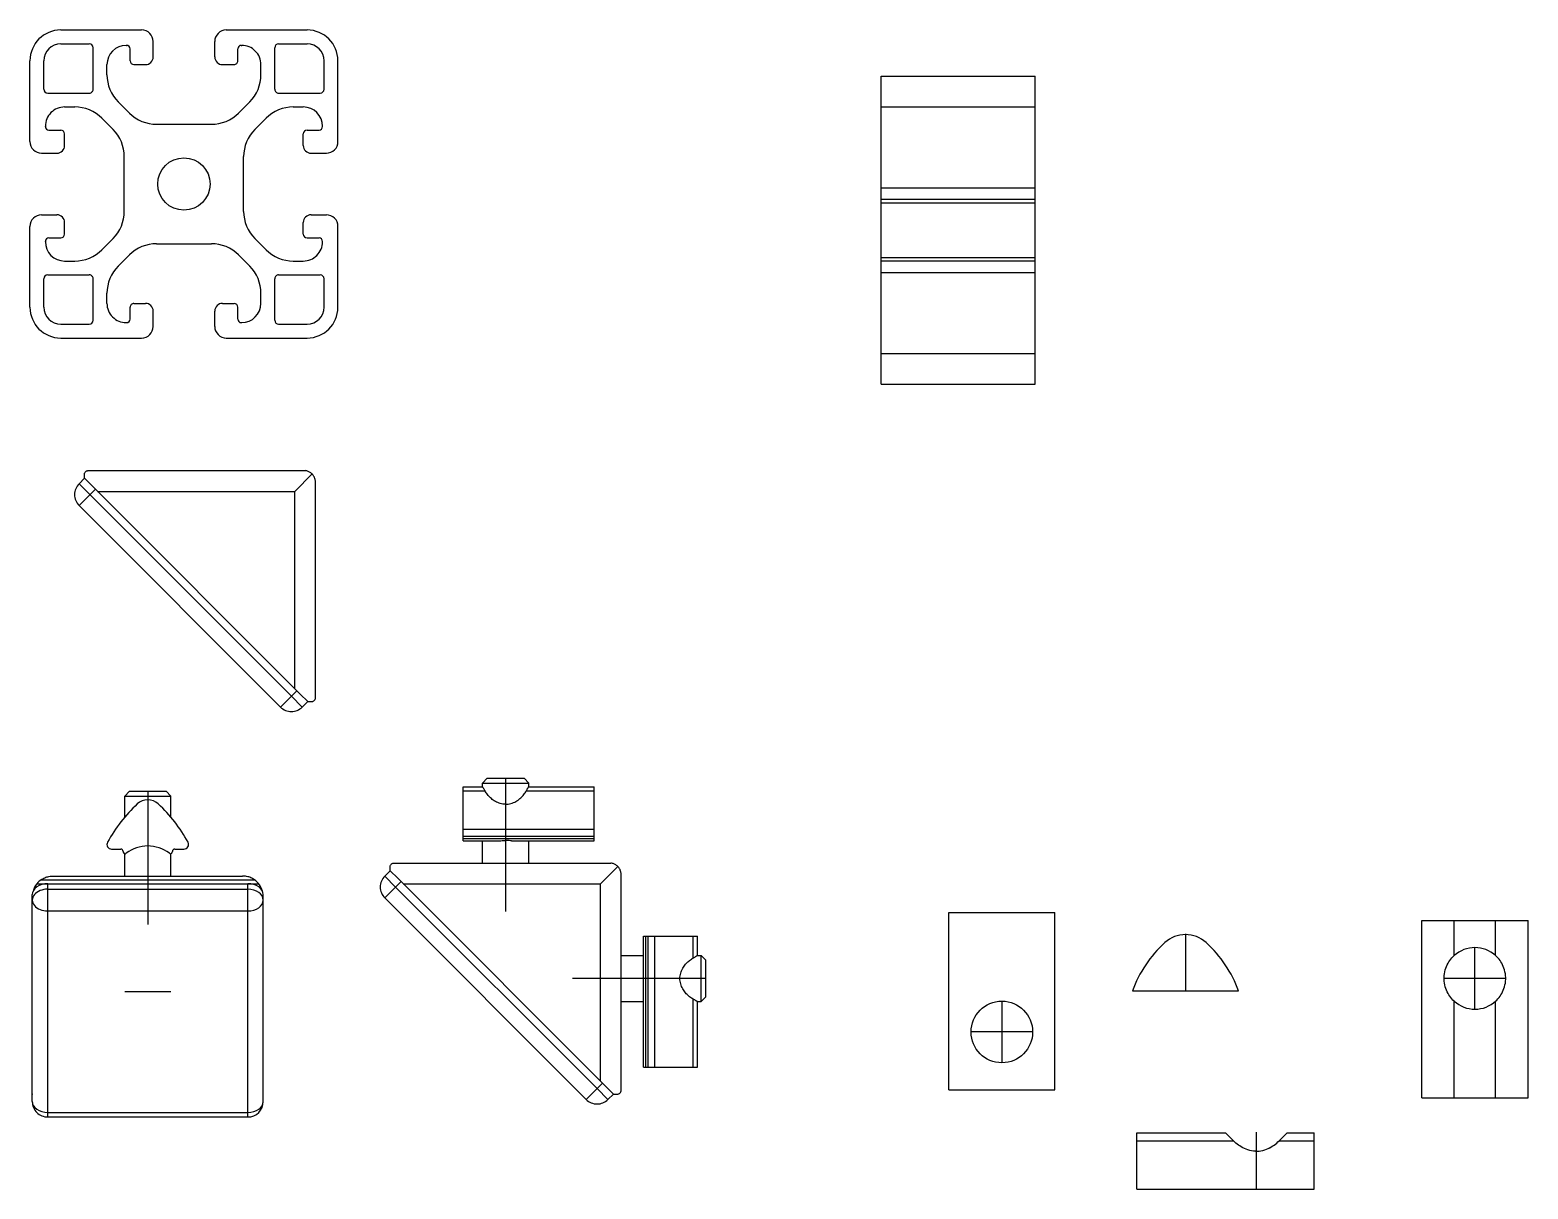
# Model space of a CAD drawing. Header units: millimetres. Extents: x -3183 to 3067, y 1033 to 2218.
# Drawn here: x 2652.6 to 2847.2, y 1351.1 to 1501.6 of the extents above; entities that cross this region are included whole.
import ezdxf

# ---------------------------------------------------------------- set-up
doc = ezdxf.new("R2010")
doc.units = ezdxf.units.MM
doc.linetypes.add('CENTER', pattern=[50.8, 31.75, -6.35, 6.35, -6.35])
doc.linetypes.add('phl_thick', pattern=[0])
doc.layers.add('projection', color=7, linetype='Continuous')

msp = doc.modelspace()

# ---------------------------------------------------------------- linework, layer by layer
at = {"color": 92, "linetype": 'CENTER', "true_color": 0x00c000}
for p, q in [((2714.37304, 1404.46641), (2714.37304, 1387.16641)), ((2714.37304, 1403.36641), (2714.37304, 1396.36641)), ((2667.89807, 1402.77945), (2667.89807, 1385.47945)), ((2667.89807, 1401.67945), (2667.89807, 1394.67945)), ((2802.67007, 1384.26714), (2802.67007, 1376.86714)), ((2732.27304, 1375.46641), (2732.27304, 1381.46641)), ((2840.25784, 1374.48731), (2840.25784, 1382.48731)), ((2740.37304, 1378.46641), (2723.07304, 1378.46641)), ((2844.25784, 1378.48731), (2836.25784, 1378.48731)), ((2664.89807, 1376.77945), (2670.89807, 1376.77945)), ((2778.82102, 1375.53033), (2778.82102, 1367.53033)), ((2782.82102, 1371.53033), (2774.82102, 1371.53033)), ((2811.86153, 1358.53636), (2811.86153, 1351.13636))]:
    msp.add_line(p, q, dxfattribs=at)
at = {"layer": 'projection', "color": 7, "linetype": 'phl_thick'}
for p, q in [((2656.59512, 1501.63214), (2667.09512, 1501.63214)), ((2668.59512, 1498.13214), (2668.59512, 1500.13214)), ((2676.59512, 1498.13214), (2676.59512, 1500.13214)), ((2678.09512, 1501.63214), (2688.59512, 1501.63214)), ((2656.59512, 1499.83214), (2660.29512, 1499.83214)), ((2660.79512, 1493.93214), (2660.79512, 1499.33214)), ((2665.09512, 1499.63214), (2665.14512, 1499.63214)), ((2665.59512, 1497.63214), (2665.59512, 1499.18214)), ((2679.59512, 1497.63214), (2679.59512, 1499.18214)), ((2680.04512, 1499.63214), (2680.09512, 1499.63214)), ((2684.39512, 1493.93214), (2684.39512, 1499.33214)), ((2684.89512, 1499.83214), (2688.59512, 1499.83214)), ((2652.59512, 1487.13214), (2652.59512, 1497.63214)), ((2654.39512, 1493.93214), (2654.39512, 1497.63214)), ((2662.59512, 1495.82453), (2662.59512, 1497.13214)), ((2666.09512, 1497.13214), (2667.59512, 1497.13214)), ((2677.59512, 1497.13214), (2679.09512, 1497.13214)), ((2682.59512, 1495.82453), (2682.59512, 1497.13214)), ((2690.79512, 1493.93214), (2690.79512, 1497.63214)), ((2692.59512, 1487.13214), (2692.59512, 1497.63214)), ((2763.14019, 1495.64413), (2783.14019, 1495.64413)), ((2763.14019, 1491.64413), (2763.14019, 1495.64413)), ((2783.14019, 1491.64413), (2783.14019, 1495.64413)), ((2654.89512, 1493.43214), (2660.29512, 1493.43214)), ((2684.89512, 1493.43214), (2690.29512, 1493.43214)), ((2657.09512, 1491.63214), (2658.40273, 1491.63214)), ((2665.50197, 1490.8466), (2664.05959, 1492.28899)), ((2679.68827, 1490.8466), (2681.13065, 1492.28899)), ((2686.78751, 1491.63214), (2688.09512, 1491.63214)), ((2763.14019, 1491.64413), (2783.14019, 1491.64413)), ((2763.14019, 1481.14413), (2763.14019, 1491.64413)), ((2763.14019, 1491.14413), (2763.1402, 1491.14413)), ((2783.14019, 1481.14413), (2783.14019, 1491.64413)), ((2654.59512, 1489.08214), (2654.59512, 1489.13214)), ((2655.04512, 1488.63214), (2656.59512, 1488.63214)), ((2663.38065, 1488.72528), (2661.93827, 1490.16767)), ((2669.03751, 1489.38214), (2676.15273, 1489.38214)), ((2681.80959, 1488.72528), (2683.25198, 1490.16767)), ((2688.59512, 1488.63214), (2690.14512, 1488.63214)), ((2690.59512, 1489.08214), (2690.59512, 1489.13214)), ((2763.14019, 1489.83651), (2763.1402, 1489.83651)), ((2657.09512, 1486.63214), (2657.09512, 1488.13214)), ((2688.09512, 1486.63214), (2688.09512, 1488.13214)), ((2654.09512, 1485.63214), (2656.09512, 1485.63214)), ((2664.84512, 1478.07453), (2664.84512, 1485.18975)), ((2680.34512, 1478.07453), (2680.34512, 1485.18975)), ((2689.09512, 1485.63214), (2691.09512, 1485.63214)), ((2763.14019, 1486.30098), (2763.14021, 1486.30098)), ((2763.14019, 1484.85859), (2763.14021, 1484.85859)), ((2763.14019, 1483.14413), (2763.14021, 1483.14413)), ((2763.14019, 1483.09413), (2763.14021, 1483.09413)), ((2763.14019, 1482.14413), (2763.14021, 1482.14413)), ((2763.14019, 1481.14413), (2783.14019, 1481.14413)), ((2763.14019, 1479.64413), (2763.14019, 1481.14413)), ((2783.14019, 1479.64413), (2783.14019, 1481.14413)), ((2763.14019, 1479.20174), (2763.14019, 1479.64414)), ((2763.14019, 1479.64413), (2783.14019, 1479.64413)), ((2763.14019, 1479.20174), (2783.14019, 1479.20174)), ((2763.14019, 1472.08651), (2763.14019, 1479.20174)), ((2783.14019, 1479.20174), (2783.14019, 1479.64413)), ((2783.14019, 1472.08651), (2783.14019, 1479.20174)), ((2654.09512, 1477.63214), (2656.09512, 1477.63214)), ((2689.09512, 1477.63214), (2691.09512, 1477.63214)), ((2652.59512, 1465.63214), (2652.59512, 1476.13214)), ((2657.09512, 1475.13214), (2657.09512, 1476.63214)), ((2688.09512, 1475.13214), (2688.09512, 1476.63214)), ((2692.59512, 1465.63214), (2692.59512, 1476.13214)), ((2654.59512, 1474.13214), (2654.59512, 1474.18214)), ((2655.04512, 1474.63214), (2656.59512, 1474.63214)), ((2661.93827, 1473.0966), (2663.38065, 1474.53899)), ((2669.03751, 1473.88214), (2676.15273, 1473.88214)), ((2683.25198, 1473.0966), (2681.80959, 1474.53899)), ((2688.59512, 1474.63214), (2690.14512, 1474.63214)), ((2690.59512, 1474.13214), (2690.59512, 1474.18214)), ((2657.09512, 1471.63214), (2658.40273, 1471.63214)), ((2664.05959, 1470.97528), (2665.50197, 1472.41767)), ((2681.13065, 1470.97528), (2679.68827, 1472.41767)), ((2686.78751, 1471.63214), (2688.09512, 1471.63214)), ((2763.14019, 1472.08651), (2783.14019, 1472.08651)), ((2763.14019, 1471.64413), (2763.14019, 1472.08651)), ((2763.14019, 1471.64413), (2783.14019, 1471.64413)), ((2763.14019, 1455.64413), (2763.14019, 1471.64413)), ((2783.14019, 1471.64413), (2783.14019, 1472.08651)), ((2783.14019, 1455.64413), (2783.14019, 1471.64413)), ((2654.39512, 1465.63214), (2654.39512, 1469.33214)), ((2654.89512, 1469.83214), (2660.29512, 1469.83214)), ((2660.79512, 1463.93214), (2660.79512, 1469.33214)), ((2684.39512, 1463.93214), (2684.39512, 1469.33214)), ((2684.89512, 1469.83214), (2690.29512, 1469.83214)), ((2690.79512, 1465.63214), (2690.79512, 1469.33214)), ((2763.14019, 1470.64413), (2763.14021, 1470.64413)), ((2763.14019, 1470.14413), (2783.14019, 1470.14413)), ((2662.59512, 1466.13214), (2662.59512, 1467.43975)), ((2682.59512, 1466.13214), (2682.59512, 1467.43975)), ((2763.14019, 1468.19413), (2763.14021, 1468.19413)), ((2763.14019, 1468.14413), (2763.14021, 1468.14413)), ((2665.59512, 1464.08214), (2665.59512, 1465.63214)), ((2666.09512, 1466.13214), (2667.59512, 1466.13214)), ((2668.59512, 1463.13214), (2668.59512, 1465.13214)), ((2676.59512, 1463.13214), (2676.59512, 1465.13214)), ((2677.59512, 1466.13214), (2679.09512, 1466.13214)), ((2679.59512, 1464.08214), (2679.59512, 1465.63214)), ((2763.14019, 1466.42966), (2763.14021, 1466.42966)), ((2656.59512, 1463.43214), (2660.29512, 1463.43214)), ((2665.09512, 1463.63214), (2665.14512, 1463.63214)), ((2680.04512, 1463.63214), (2680.09512, 1463.63214)), ((2684.89512, 1463.43214), (2688.59512, 1463.43214)), ((2763.14019, 1464.98727), (2763.14021, 1464.98727)), ((2656.59512, 1461.63214), (2667.09512, 1461.63214)), ((2678.09512, 1461.63214), (2688.59512, 1461.63214)), ((2763.14019, 1461.45174), (2763.1402, 1461.45174)), ((2763.14019, 1459.64413), (2783.14019, 1459.64413)), ((2763.14019, 1455.64413), (2783.14019, 1455.64413)), ((2659.67496, 1443.92302), (2659.68111, 1444.00168)), ((2659.67496, 1443.42302), (2659.67496, 1443.92302)), ((2659.68111, 1444.00168), (2659.69843, 1444.07441)), ((2659.69843, 1444.07441), (2659.72491, 1444.14086)), ((2659.72491, 1444.14086), (2659.75916, 1444.2007)), ((2659.75916, 1444.2007), (2659.79988, 1444.25365)), ((2659.79988, 1444.25365), (2659.84592, 1444.29949)), ((2659.84592, 1444.29949), (2659.89617, 1444.33808)), ((2659.89617, 1444.33808), (2659.94957, 1444.36934)), ((2659.94957, 1444.36934), (2660.00511, 1444.39329)), ((2660.00511, 1444.39329), (2660.06181, 1444.41004)), ((2660.06181, 1444.41004), (2660.1187, 1444.41984)), ((2660.1187, 1444.41984), (2660.17496, 1444.42302)), ((2660.17496, 1444.42302), (2684.17496, 1444.42302)), ((2684.18486, 1444.41312), (2684.17496, 1444.42302)), ((2684.18486, 1444.41312), (2688.34701, 1444.41312)), ((2686.97496, 1441.72302), (2689.23562, 1443.98368)), ((2688.44152, 1444.39884), (2688.34701, 1444.41312)), ((2688.53668, 1444.37849), (2688.44152, 1444.39884)), ((2688.63177, 1444.35166), (2688.53668, 1444.37849)), ((2688.72605, 1444.31811), (2688.63177, 1444.35166)), ((2688.81879, 1444.27782), (2688.72605, 1444.31811)), ((2688.90924, 1444.23071), (2688.81879, 1444.27782)), ((2688.99681, 1444.17743), (2688.90924, 1444.23071)), ((2689.08082, 1444.11825), (2688.99681, 1444.17743)), ((2689.16065, 1444.05355), (2689.08082, 1444.11825)), ((2689.23562, 1443.98368), (2689.16065, 1444.05355)), ((2689.30549, 1443.9087), (2689.23562, 1443.98368)), ((2689.3702, 1443.82888), (2689.30549, 1443.9087)), ((2689.42937, 1443.74486), (2689.3702, 1443.82888)), ((2689.48265, 1443.65729), (2689.42937, 1443.74486)), ((2689.52976, 1443.56685), (2689.48265, 1443.65729)), ((2658.97216, 1442.7116), (2659.67927, 1443.41871)), ((2660.38638, 1441.29739), (2658.97216, 1442.7116)), ((2658.97216, 1439.88317), (2661.09348, 1442.00449)), ((2660.65394, 1442.44404), (2659.67496, 1443.42302)), ((2661.09348, 1442.00449), (2660.65394, 1442.44404)), ((2687.69598, 1415.402), (2661.09348, 1442.00449)), ((2661.37496, 1441.72302), (2686.97496, 1441.72302)), ((2686.97496, 1416.12302), (2686.97496, 1441.72302)), ((2689.57006, 1443.47411), (2689.52976, 1443.56685)), ((2689.6036, 1443.37983), (2689.57006, 1443.47411)), ((2689.63044, 1443.28474), (2689.6036, 1443.37983)), ((2689.65078, 1443.18957), (2689.63044, 1443.28474)), ((2689.66506, 1443.09507), (2689.65078, 1443.18957)), ((2689.66506, 1438.93292), (2689.66506, 1443.09507)), ((2685.13511, 1413.72022), (2658.97216, 1439.88317)), ((2686.54933, 1415.13443), (2660.38638, 1441.29739)), ((2689.67484, 1438.92314), (2689.66506, 1438.93292)), ((2689.67484, 1438.92314), (2689.67496, 1438.92326)), ((2689.67496, 1414.92302), (2689.67496, 1438.92326)), ((2685.13511, 1413.72022), (2686.54933, 1415.13443)), ((2686.54933, 1415.13443), (2687.25643, 1415.84154)), ((2687.96354, 1413.72022), (2686.54933, 1415.13443)), ((2688.67496, 1414.42302), (2687.69598, 1415.402)), ((2689.32635, 1414.44642), (2689.3928, 1414.47297)), ((2689.3928, 1414.47297), (2689.45264, 1414.50721)), ((2689.45264, 1414.50721), (2689.50559, 1414.54794)), ((2689.50559, 1414.54794), (2689.55144, 1414.59398)), ((2689.55144, 1414.59398), (2689.59002, 1414.64423)), ((2689.59002, 1414.64423), (2689.62128, 1414.69763)), ((2689.62128, 1414.69763), (2689.64523, 1414.75317)), ((2689.64523, 1414.75317), (2689.66199, 1414.80986)), ((2689.66199, 1414.80986), (2689.67178, 1414.86676)), ((2689.67178, 1414.86676), (2689.67496, 1414.92302)), ((2687.96354, 1413.72022), (2688.67065, 1414.42733)), ((2688.67496, 1414.42302), (2689.17496, 1414.42302)), ((2689.17496, 1414.42302), (2689.25363, 1414.42924)), ((2689.25363, 1414.42924), (2689.32635, 1414.44642)), ((2708.87304, 1403.36641), (2711.37304, 1403.36641)), ((2708.87304, 1396.36641), (2708.87304, 1403.36641)), ((2708.87304, 1402.82606), (2711.70273, 1402.82606)), ((2711.37304, 1403.85296), (2711.98649, 1404.46641)), ((2711.37304, 1403.85296), (2717.37304, 1403.85296)), ((2711.37304, 1403.36641), (2711.37304, 1403.85296)), ((2711.37498, 1403.36351), (2711.37304, 1403.36641)), ((2711.38079, 1403.35478), (2711.37498, 1403.36351)), ((2711.3905, 1403.34013), (2711.38079, 1403.35478)), ((2711.40411, 1403.3195), (2711.3905, 1403.34013)), ((2711.42153, 1403.29292), (2711.40411, 1403.3195)), ((2711.44255, 1403.26057), (2711.42153, 1403.29292)), ((2711.46691, 1403.22264), (2711.44255, 1403.26057)), ((2711.49439, 1403.17932), (2711.46691, 1403.22264)), ((2711.52464, 1403.1309), (2711.49439, 1403.17932)), ((2711.55726, 1403.07775), (2711.52464, 1403.1309)), ((2711.59183, 1403.02023), (2711.55726, 1403.07775)), ((2711.62794, 1402.95876), (2711.59183, 1403.02023)), ((2711.66507, 1402.89385), (2711.62794, 1402.95876)), ((2711.70273, 1402.82606), (2711.66507, 1402.89385)), ((2711.77114, 1402.70701), (2711.70273, 1402.82606)), ((2711.98649, 1404.46641), (2716.75959, 1404.46641)), ((2717.37304, 1403.85296), (2716.75959, 1404.46641)), ((2716.97495, 1402.70701), (2717.04336, 1402.82606)), ((2717.04336, 1402.82606), (2717.08102, 1402.89385)), ((2717.04336, 1402.82606), (2725.87304, 1402.82606)), ((2717.08102, 1402.89385), (2717.11815, 1402.95876)), ((2717.11815, 1402.95876), (2717.15425, 1403.02023)), ((2717.15425, 1403.02023), (2717.18883, 1403.07775)), ((2717.18883, 1403.07775), (2717.22145, 1403.1309)), ((2717.22145, 1403.1309), (2717.2517, 1403.17932)), ((2717.2517, 1403.17932), (2717.27918, 1403.22264)), ((2717.27918, 1403.22264), (2717.30354, 1403.26057)), ((2717.30354, 1403.26057), (2717.32455, 1403.29292)), ((2717.32455, 1403.29292), (2717.34198, 1403.3195)), ((2717.34198, 1403.3195), (2717.35559, 1403.34013)), ((2717.35559, 1403.34013), (2717.36529, 1403.35478)), ((2717.36529, 1403.35478), (2717.37111, 1403.36351)), ((2717.37111, 1403.36351), (2717.37304, 1403.36641)), ((2717.37304, 1403.36641), (2717.37304, 1403.85296)), ((2717.37304, 1403.36641), (2725.87304, 1403.36641)), ((2725.87304, 1396.36641), (2725.87304, 1403.36641)), ((2664.89807, 1402.166), (2665.51152, 1402.77945)), ((2664.89807, 1402.166), (2670.89807, 1402.166)), ((2664.89807, 1399.41678), (2664.89807, 1402.166)), ((2665.51152, 1402.77945), (2670.28462, 1402.77945)), ((2670.89807, 1402.166), (2670.28462, 1402.77945)), ((2670.89807, 1399.41679), (2670.89807, 1402.166)), ((2711.84568, 1402.58895), (2711.77114, 1402.70701)), ((2711.92612, 1402.47235), (2711.84568, 1402.58895)), ((2712.01221, 1402.3577), (2711.92612, 1402.47235)), ((2712.1037, 1402.24545), (2712.01221, 1402.3577)), ((2712.20037, 1402.13608), (2712.1037, 1402.24545)), ((2712.30197, 1402.03006), (2712.20037, 1402.13608)), ((2712.40825, 1401.92786), (2712.30197, 1402.03006)), ((2712.51944, 1401.82955), (2712.40825, 1401.92786)), ((2712.63879, 1401.73288), (2712.51944, 1401.82955)), ((2712.7666, 1401.63862), (2712.63879, 1401.73288)), ((2712.90248, 1401.54819), (2712.7666, 1401.63862)), ((2713.04592, 1401.463), (2712.90248, 1401.54819)), ((2713.19625, 1401.38431), (2713.04592, 1401.463)), ((2713.35278, 1401.31338), (2713.19625, 1401.38431)), ((2713.51488, 1401.25137), (2713.35278, 1401.31338)), ((2713.68162, 1401.19919), (2713.51488, 1401.25137)), ((2713.85195, 1401.15777), (2713.68162, 1401.19919)), ((2714.02481, 1401.12787), (2713.85195, 1401.15777)), ((2714.19893, 1401.10981), (2714.02481, 1401.12787)), ((2714.37304, 1401.10374), (2714.19893, 1401.10981)), ((2714.37304, 1401.10374), (2714.54715, 1401.10981)), ((2714.54715, 1401.10981), (2714.72128, 1401.12787)), ((2714.72128, 1401.12787), (2714.89413, 1401.15777)), ((2714.89413, 1401.15777), (2715.06447, 1401.19919)), ((2715.06447, 1401.19919), (2715.2312, 1401.25137)), ((2715.2312, 1401.25137), (2715.39331, 1401.31338)), ((2715.39331, 1401.31338), (2715.54984, 1401.38431)), ((2715.54984, 1401.38431), (2715.70016, 1401.463)), ((2715.70016, 1401.463), (2715.84361, 1401.54819)), ((2715.84361, 1401.54819), (2715.97948, 1401.63862)), ((2715.97948, 1401.63862), (2716.1073, 1401.73288)), ((2716.1073, 1401.73288), (2716.22664, 1401.82955)), ((2716.22664, 1401.82955), (2716.33784, 1401.92786)), ((2716.33784, 1401.92786), (2716.44412, 1402.03006)), ((2716.44412, 1402.03006), (2716.54572, 1402.13608)), ((2716.54572, 1402.13608), (2716.64238, 1402.24545)), ((2716.64238, 1402.24545), (2716.73388, 1402.3577)), ((2716.73388, 1402.3577), (2716.81997, 1402.47235)), ((2716.81997, 1402.47235), (2716.9004, 1402.58895)), ((2716.9004, 1402.58895), (2716.97495, 1402.70701)), ((2708.87304, 1397.85518), (2725.87304, 1397.85518)), ((2708.87304, 1396.96641), (2725.87304, 1396.96641)), ((2663.19807, 1395.27945), (2664.39807, 1395.27945)), ((2671.39807, 1395.27945), (2672.59807, 1395.27945)), ((2708.87304, 1396.66641), (2725.87304, 1396.66641)), ((2708.87304, 1396.36641), (2711.37305, 1396.36641)), ((2708.87304, 1396.36641), (2713.60493, 1396.36641)), ((2711.37304, 1393.46641), (2711.37304, 1396.36641)), ((2713.60493, 1396.36641), (2713.75747, 1396.36858)), ((2713.75747, 1396.36858), (2713.91328, 1396.3734)), ((2713.91328, 1396.3734), (2714.06973, 1396.37833)), ((2714.06973, 1396.37833), (2714.22395, 1396.38208)), ((2714.22395, 1396.38208), (2714.37304, 1396.38356)), ((2714.52214, 1396.38208), (2714.37304, 1396.38356)), ((2714.67636, 1396.37833), (2714.52214, 1396.38208)), ((2714.83281, 1396.3734), (2714.67636, 1396.37833)), ((2714.98862, 1396.36858), (2714.83281, 1396.3734)), ((2715.14116, 1396.36641), (2714.98862, 1396.36858)), ((2715.14116, 1396.36641), (2725.87304, 1396.36641)), ((2717.37304, 1393.46641), (2717.37304, 1396.36641)), ((2664.89807, 1391.77946), (2664.89807, 1394.69661)), ((2670.89807, 1391.77946), (2670.89807, 1394.69661)), ((2699.3792, 1393.04507), (2699.39652, 1393.1178)), ((2699.39652, 1393.1178), (2699.423, 1393.18425)), ((2699.423, 1393.18425), (2699.45724, 1393.24409)), ((2699.45724, 1393.24409), (2699.49797, 1393.29704)), ((2699.49797, 1393.29704), (2699.54401, 1393.34289)), ((2699.54401, 1393.34289), (2699.59426, 1393.38147)), ((2699.59426, 1393.38147), (2699.64766, 1393.41273)), ((2699.64766, 1393.41273), (2699.7032, 1393.43668)), ((2699.7032, 1393.43668), (2699.75989, 1393.45344)), ((2699.75989, 1393.45344), (2699.81678, 1393.46323)), ((2699.81678, 1393.46323), (2699.87304, 1393.46641)), ((2699.87304, 1393.46641), (2723.87304, 1393.46641)), ((2723.88294, 1393.45651), (2723.87304, 1393.46641)), ((2723.88294, 1393.45651), (2728.04509, 1393.45651)), ((2728.1396, 1393.44223), (2728.04509, 1393.45651)), ((2728.23477, 1393.42188), (2728.1396, 1393.44223)), ((2728.32986, 1393.39505), (2728.23477, 1393.42188)), ((2728.42413, 1393.36151), (2728.32986, 1393.39505)), ((2728.51688, 1393.32121), (2728.42413, 1393.36151)), ((2728.60732, 1393.2741), (2728.51688, 1393.32121)), ((2728.69489, 1393.22082), (2728.60732, 1393.2741)), ((2728.77891, 1393.16164), (2728.69489, 1393.22082)), ((2728.85873, 1393.09694), (2728.77891, 1393.16164)), ((2728.9337, 1393.02707), (2728.85873, 1393.09694)), ((2654.03283, 1391.27945), (2654.14974, 1391.35812)), ((2654.03283, 1391.27945), (2681.76332, 1391.27945)), ((2654.14974, 1391.35812), (2654.27107, 1391.43084)), ((2654.27107, 1391.43084), (2654.3964, 1391.49729)), ((2654.3964, 1391.49729), (2654.52519, 1391.55713)), ((2654.52519, 1391.55713), (2654.65686, 1391.61008)), ((2654.65686, 1391.61008), (2654.79076, 1391.65593)), ((2654.79076, 1391.65593), (2654.92618, 1391.69451)), ((2654.92618, 1391.69451), (2655.06236, 1391.72577)), ((2655.06236, 1391.72577), (2655.19849, 1391.74972)), ((2655.19849, 1391.74972), (2655.3338, 1391.76619)), ((2655.3338, 1391.76619), (2655.46717, 1391.77627)), ((2655.46717, 1391.77627), (2655.59807, 1391.77945)), ((2655.59807, 1391.77945), (2680.19807, 1391.77945)), ((2680.32898, 1391.77627), (2680.19807, 1391.77945)), ((2680.46242, 1391.76648), (2680.32898, 1391.77627)), ((2680.59765, 1391.74972), (2680.46242, 1391.76648)), ((2680.73379, 1391.72577), (2680.59765, 1391.74972)), ((2680.86997, 1391.69451), (2680.73379, 1391.72577)), ((2681.00539, 1391.65593), (2680.86997, 1391.69451)), ((2681.13929, 1391.61008), (2681.00539, 1391.65593)), ((2681.27096, 1391.55713), (2681.13929, 1391.61008)), ((2681.39975, 1391.49729), (2681.27096, 1391.55713)), ((2681.52508, 1391.43084), (2681.39975, 1391.49729)), ((2681.6464, 1391.35811), (2681.52508, 1391.43084)), ((2681.76332, 1391.27945), (2681.6464, 1391.35811)), ((2698.67025, 1391.75499), (2699.37735, 1392.4621)), ((2700.08446, 1390.34078), (2698.67025, 1391.75499)), ((2699.37304, 1392.96641), (2699.3792, 1393.04507)), ((2699.37304, 1392.46641), (2699.37304, 1392.96641)), ((2700.35202, 1391.48743), (2699.37304, 1392.46641)), ((2700.79157, 1391.04788), (2700.35202, 1391.48743)), ((2726.67304, 1390.76641), (2728.9337, 1393.02707)), ((2729.00357, 1392.95209), (2728.9337, 1393.02707)), ((2729.06828, 1392.87227), (2729.00357, 1392.95209)), ((2729.12745, 1392.78825), (2729.06828, 1392.87227)), ((2729.18073, 1392.70069), (2729.12745, 1392.78825)), ((2729.22784, 1392.61024), (2729.18073, 1392.70069)), ((2729.26814, 1392.5175), (2729.22784, 1392.61024)), ((2729.30168, 1392.42322), (2729.26814, 1392.5175)), ((2729.32852, 1392.32813), (2729.30168, 1392.42322)), ((2729.34886, 1392.23297), (2729.32852, 1392.32813)), ((2729.36314, 1392.13846), (2729.34886, 1392.23297)), ((2729.36314, 1387.97631), (2729.36314, 1392.13846)), ((2652.89907, 1362.49087), (2652.89907, 1389.36092)), ((2653.50046, 1390.77945), (2682.29569, 1390.77945)), ((2654.89907, 1390.77514), (2680.89907, 1390.77514)), ((2654.89907, 1360.49087), (2654.89907, 1390.77514)), ((2654.89907, 1390.06803), (2680.89907, 1390.06803)), ((2680.89907, 1360.49087), (2680.89907, 1390.77514)), ((2682.89907, 1362.49087), (2682.89907, 1389.36092)), ((2698.67025, 1388.92656), (2700.79157, 1391.04788)), ((2726.24741, 1364.17783), (2700.08446, 1390.34078)), ((2727.39406, 1364.44539), (2700.79157, 1391.04788)), ((2701.07304, 1390.76641), (2726.67304, 1390.76641)), ((2726.67304, 1365.16641), (2726.67304, 1390.76641)), ((2652.89807, 1363.47945), (2652.89807, 1389.07945)), ((2654.89907, 1387.2396), (2680.89907, 1387.2396)), ((2724.8332, 1362.76361), (2698.67025, 1388.92656)), ((2729.37292, 1387.96653), (2729.36314, 1387.97631)), ((2729.37292, 1387.96653), (2729.37304, 1387.96665)), ((2729.37304, 1363.96641), (2729.37304, 1387.96665)), ((2771.92102, 1387.03033), (2785.72102, 1387.03033)), ((2771.92102, 1364.03033), (2771.92102, 1387.03033)), ((2785.72102, 1364.03033), (2785.72102, 1387.03033)), ((2833.35784, 1385.98731), (2847.15784, 1385.98731)), ((2833.35784, 1362.98731), (2833.35784, 1385.98731)), ((2837.56591, 1381.44595), (2837.56591, 1385.98731)), ((2842.94976, 1381.44595), (2842.94976, 1385.98731)), ((2847.15784, 1362.98731), (2847.15784, 1385.98731)), ((2732.27304, 1383.96641), (2739.27304, 1383.96641)), ((2732.27304, 1381.46641), (2732.27304, 1383.96641)), ((2732.27304, 1379.23452), (2732.27304, 1383.96641)), ((2732.57304, 1366.96641), (2732.57304, 1383.96641)), ((2732.87304, 1366.96641), (2732.87304, 1383.96641)), ((2733.76181, 1366.96641), (2733.76181, 1383.96641)), ((2738.7327, 1381.13672), (2738.7327, 1383.96641)), ((2739.27304, 1381.46641), (2739.27304, 1383.96641)), ((2729.37304, 1381.46641), (2732.27305, 1381.46641)), ((2739.12928, 1381.37254), (2739.16721, 1381.3969)), ((2739.16721, 1381.3969), (2739.19956, 1381.41792)), ((2739.19956, 1381.41792), (2739.22614, 1381.43534)), ((2739.22614, 1381.43534), (2739.24677, 1381.44895)), ((2739.24677, 1381.44895), (2739.26141, 1381.45866)), ((2739.26141, 1381.45866), (2739.27015, 1381.46447)), ((2739.27015, 1381.46447), (2739.27304, 1381.46641)), ((2739.27304, 1381.46641), (2739.75959, 1381.46641)), ((2740.37304, 1380.85296), (2739.75959, 1381.46641)), ((2739.75959, 1375.46641), (2739.75959, 1381.46641)), ((2837.4109, 1381.29707), (2837.56592, 1381.44593)), ((2843.10477, 1381.29707), (2842.94976, 1381.44595)), ((2737.158, 1379.32457), (2737.22002, 1379.48667)), ((2737.22002, 1379.48667), (2737.29094, 1379.6432)), ((2737.29094, 1379.6432), (2737.36963, 1379.79353)), ((2737.36963, 1379.79353), (2737.45483, 1379.93697)), ((2737.45483, 1379.93697), (2737.54526, 1380.07285)), ((2737.54526, 1380.07285), (2737.63952, 1380.20067)), ((2737.63952, 1380.20067), (2737.73619, 1380.32001)), ((2737.73619, 1380.32001), (2737.8345, 1380.4312)), ((2737.8345, 1380.4312), (2737.9367, 1380.53749)), ((2737.9367, 1380.53749), (2738.04272, 1380.63908)), ((2738.04272, 1380.63908), (2738.15209, 1380.73575)), ((2738.15209, 1380.73575), (2738.26434, 1380.82724)), ((2738.26434, 1380.82724), (2738.37899, 1380.91333)), ((2738.37899, 1380.91333), (2738.49558, 1380.99377)), ((2738.49558, 1380.99377), (2738.61364, 1381.06831)), ((2738.61364, 1381.06831), (2738.7327, 1381.13672)), ((2738.7327, 1381.13672), (2738.80049, 1381.17438)), ((2738.80049, 1381.17438), (2738.86539, 1381.21151)), ((2738.86539, 1381.21151), (2738.92687, 1381.24762)), ((2738.92687, 1381.24762), (2738.98438, 1381.2822)), ((2738.98438, 1381.2822), (2739.03754, 1381.31481)), ((2739.03754, 1381.31481), (2739.08596, 1381.34506)), ((2739.08596, 1381.34506), (2739.12928, 1381.37254)), ((2740.37304, 1376.07986), (2740.37304, 1380.85296)), ((2836.35028, 1379.34209), (2836.41027, 1379.58103)), ((2836.41027, 1379.58103), (2836.48381, 1379.81264)), ((2836.48381, 1379.81264), (2836.56937, 1380.03494)), ((2836.56937, 1380.03494), (2836.66516, 1380.24588)), ((2836.66516, 1380.24588), (2836.76898, 1380.44377)), ((2836.76898, 1380.44377), (2836.87864, 1380.62764)), ((2836.87864, 1380.62764), (2836.99724, 1380.80427)), ((2836.99724, 1380.80427), (2837.12586, 1380.97539)), ((2837.12586, 1380.97539), (2837.26395, 1381.13997)), ((2837.26395, 1381.13997), (2837.4109, 1381.29707)), ((2843.25172, 1381.13997), (2843.10477, 1381.29707)), ((2843.38981, 1380.97539), (2843.25172, 1381.13997)), ((2843.51843, 1380.80427), (2843.38981, 1380.97539)), ((2843.63703, 1380.62764), (2843.51843, 1380.80427)), ((2843.74669, 1380.44377), (2843.63703, 1380.62764)), ((2843.85051, 1380.24588), (2843.74669, 1380.44377)), ((2843.9463, 1380.03494), (2843.85051, 1380.24588)), ((2844.03186, 1379.81264), (2843.9463, 1380.03494)), ((2844.1054, 1379.58103), (2844.03186, 1379.81264)), ((2844.1654, 1379.34209), (2844.1054, 1379.58103)), ((2732.27522, 1379.08198), (2732.27304, 1379.23452)), ((2732.27304, 1377.69829), (2732.27522, 1377.85083)), ((2732.27304, 1366.96641), (2732.27304, 1377.69829)), ((2732.28004, 1378.92617), (2732.27522, 1379.08198)), ((2732.27522, 1377.85083), (2732.28004, 1378.00664)), ((2732.28497, 1378.76972), (2732.28004, 1378.92617)), ((2732.28004, 1378.00664), (2732.28497, 1378.16309)), ((2732.28871, 1378.6155), (2732.28497, 1378.76972)), ((2732.28497, 1378.16309), (2732.28871, 1378.31731)), ((2732.2902, 1378.46641), (2732.28871, 1378.6155)), ((2732.28871, 1378.31731), (2732.2902, 1378.46641)), ((2737.01038, 1378.46641), (2737.01644, 1378.64052)), ((2737.01644, 1378.2923), (2737.01038, 1378.46641)), ((2737.01644, 1378.64052), (2737.03451, 1378.81464)), ((2737.03451, 1378.11817), (2737.01644, 1378.2923)), ((2737.03451, 1378.81464), (2737.0644, 1378.9875)), ((2737.0644, 1377.94532), (2737.03451, 1378.11817)), ((2737.0644, 1378.9875), (2737.10583, 1379.15783)), ((2737.10583, 1377.77498), (2737.0644, 1377.94532)), ((2737.10583, 1379.15783), (2737.158, 1379.32457)), ((2737.158, 1377.60825), (2737.10583, 1377.77498)), ((2737.22002, 1377.44615), (2737.158, 1377.60825)), ((2836.25968, 1378.60815), (2836.2746, 1378.8527)), ((2836.25968, 1378.36647), (2836.25968, 1378.60815)), ((2836.2746, 1378.12192), (2836.25968, 1378.36647)), ((2836.2746, 1378.8527), (2836.30479, 1379.09838)), ((2836.30479, 1377.87623), (2836.2746, 1378.12192)), ((2836.30479, 1379.09838), (2836.35028, 1379.34209)), ((2836.35028, 1377.63252), (2836.30479, 1377.87623)), ((2836.41027, 1377.39359), (2836.35028, 1377.63252)), ((2844.1054, 1377.39359), (2844.1654, 1377.63252)), ((2844.21088, 1379.09838), (2844.1654, 1379.34209)), ((2844.1654, 1377.63252), (2844.21088, 1377.87623)), ((2844.24107, 1378.8527), (2844.21088, 1379.09838)), ((2844.21088, 1377.87623), (2844.24107, 1378.12192)), ((2844.25599, 1378.60815), (2844.24107, 1378.8527)), ((2844.24107, 1378.12192), (2844.25599, 1378.36647)), ((2844.25599, 1378.36647), (2844.25599, 1378.60815)), ((2737.29094, 1377.28962), (2737.22002, 1377.44615)), ((2737.36963, 1377.13929), (2737.29094, 1377.28962)), ((2737.45483, 1376.99585), (2737.36963, 1377.13929)), ((2737.54526, 1376.85997), (2737.45483, 1376.99585)), ((2737.63952, 1376.73215), (2737.54526, 1376.85997)), ((2737.73619, 1376.61281), (2737.63952, 1376.73215)), ((2737.8345, 1376.50161), (2737.73619, 1376.61281)), ((2737.9367, 1376.39533), (2737.8345, 1376.50161)), ((2738.04272, 1376.29374), (2737.9367, 1376.39533)), ((2738.15209, 1376.19707), (2738.04272, 1376.29374)), ((2738.26434, 1376.10557), (2738.15209, 1376.19707)), ((2738.37899, 1376.01949), (2738.26434, 1376.10557)), ((2738.49558, 1375.93905), (2738.37899, 1376.01949)), ((2738.61364, 1375.8645), (2738.49558, 1375.93905)), ((2738.7327, 1375.79609), (2738.61364, 1375.8645)), ((2738.80049, 1375.75843), (2738.73269, 1375.79609)), ((2738.7327, 1366.96641), (2738.7327, 1375.79609)), ((2738.86539, 1375.7213), (2738.80049, 1375.75843)), ((2738.92687, 1375.6852), (2738.86539, 1375.7213)), ((2738.98438, 1375.65062), (2738.92687, 1375.6852)), ((2739.03754, 1375.618), (2738.98438, 1375.65062)), ((2739.08596, 1375.58775), (2739.03754, 1375.618)), ((2739.12928, 1375.56027), (2739.08596, 1375.58775)), ((2739.16721, 1375.53591), (2739.12928, 1375.56027)), ((2739.75959, 1375.46641), (2740.37304, 1376.07986)), ((2795.77007, 1376.86714), (2809.57007, 1376.86714)), ((2836.48381, 1377.16197), (2836.41027, 1377.39359)), ((2836.56937, 1376.93968), (2836.48381, 1377.16197)), ((2836.66516, 1376.72874), (2836.56937, 1376.93968)), ((2836.76898, 1376.53085), (2836.66516, 1376.72874)), ((2836.87864, 1376.34698), (2836.76898, 1376.53085)), ((2836.99724, 1376.17035), (2836.87864, 1376.34698)), ((2837.12586, 1375.99922), (2836.99724, 1376.17035)), ((2837.26395, 1375.83464), (2837.12586, 1375.99922)), ((2837.4109, 1375.67755), (2837.26395, 1375.83464)), ((2837.56591, 1375.52867), (2837.4109, 1375.67755)), ((2842.94975, 1375.52868), (2843.10477, 1375.67755)), ((2843.10477, 1375.67755), (2843.25172, 1375.83464)), ((2843.25172, 1375.83464), (2843.38981, 1375.99922)), ((2843.38981, 1375.99922), (2843.51843, 1376.17035)), ((2843.51843, 1376.17035), (2843.63703, 1376.34698)), ((2843.63703, 1376.34698), (2843.74669, 1376.53085)), ((2843.74669, 1376.53085), (2843.85051, 1376.72874)), ((2843.85051, 1376.72874), (2843.9463, 1376.93968)), ((2843.9463, 1376.93968), (2844.03186, 1377.16197)), ((2844.03186, 1377.16197), (2844.1054, 1377.39359)), ((2729.37304, 1375.46641), (2732.27305, 1375.46641)), ((2739.19956, 1375.5149), (2739.16721, 1375.53591)), ((2739.22614, 1375.49747), (2739.19956, 1375.5149)), ((2739.24677, 1375.48386), (2739.22614, 1375.49747)), ((2739.26141, 1375.47416), (2739.24677, 1375.48386)), ((2739.27015, 1375.46834), (2739.26141, 1375.47416)), ((2739.27304, 1375.46641), (2739.27015, 1375.46834)), ((2739.27304, 1375.46641), (2739.75959, 1375.46641)), ((2739.27304, 1366.96641), (2739.27304, 1375.46641)), ((2837.56591, 1362.98731), (2837.56591, 1375.52867)), ((2842.94976, 1362.98731), (2842.94976, 1375.52867)), ((2732.27304, 1366.96641), (2739.27304, 1366.96641)), ((2724.8332, 1362.76361), (2726.24741, 1364.17783)), ((2726.24741, 1364.17783), (2726.95452, 1364.88493)), ((2727.66163, 1362.76361), (2726.24741, 1364.17783)), ((2728.37304, 1363.46641), (2727.39406, 1364.44539)), ((2729.36007, 1363.85326), (2729.36987, 1363.91015)), ((2729.36987, 1363.91015), (2729.37304, 1363.96641)), ((2771.92102, 1364.03033), (2785.72102, 1364.03033)), ((2727.66163, 1362.76361), (2728.36873, 1363.47072)), ((2728.37304, 1363.46641), (2728.87304, 1363.46641)), ((2728.87304, 1363.46641), (2728.95171, 1363.47263)), ((2728.95171, 1363.47263), (2729.02444, 1363.48981)), ((2729.02444, 1363.48981), (2729.09089, 1363.51636)), ((2729.09089, 1363.51636), (2729.15073, 1363.55061)), ((2729.15073, 1363.55061), (2729.20368, 1363.59133)), ((2729.20368, 1363.59133), (2729.24952, 1363.63737)), ((2729.24952, 1363.63737), (2729.28811, 1363.68762)), ((2729.28811, 1363.68762), (2729.31936, 1363.74102)), ((2729.31936, 1363.74102), (2729.34331, 1363.79656)), ((2729.34331, 1363.79656), (2729.36007, 1363.85326)), ((2833.35784, 1362.98731), (2847.15784, 1362.98731)), ((2654.89907, 1361.07665), (2680.89907, 1361.07665)), ((2654.89907, 1360.49087), (2680.89907, 1360.49087)), ((2796.36153, 1358.43636), (2807.86153, 1358.43636)), ((2796.36153, 1351.13636), (2796.36153, 1358.43636)), ((2808.90289, 1357.395), (2807.86153, 1358.43636)), ((2814.82017, 1357.395), (2815.86153, 1358.43636)), ((2815.86153, 1358.43636), (2819.36153, 1358.43636)), ((2819.36153, 1351.13636), (2819.36153, 1358.43636)), ((2796.36153, 1357.395), (2808.90289, 1357.395)), ((2809.05177, 1357.25128), (2808.9029, 1357.395)), ((2809.20886, 1357.11148), (2809.05177, 1357.25128)), ((2809.37344, 1356.97681), (2809.20886, 1357.11148)), ((2809.54457, 1356.8484), (2809.37344, 1356.97681)), ((2809.7212, 1356.72737), (2809.54457, 1356.8484)), ((2809.90506, 1356.61313), (2809.7212, 1356.72737)), ((2810.10296, 1356.50287), (2809.90506, 1356.61313)), ((2810.3139, 1356.39926), (2810.10296, 1356.50287)), ((2810.53619, 1356.30514), (2810.3139, 1356.39926)), ((2810.76781, 1356.22303), (2810.53619, 1356.30514)), ((2811.00674, 1356.1552), (2810.76781, 1356.22303)), ((2811.25045, 1356.10324), (2811.00674, 1356.1552)), ((2811.49613, 1356.06851), (2811.25045, 1356.10324)), ((2812.22692, 1356.06851), (2812.4726, 1356.10324)), ((2812.4726, 1356.10324), (2812.71631, 1356.1552)), ((2812.71631, 1356.1552), (2812.95525, 1356.22303)), ((2812.95525, 1356.22303), (2813.18686, 1356.30514)), ((2813.18686, 1356.30514), (2813.40915, 1356.39926)), ((2813.40915, 1356.39926), (2813.6201, 1356.50287)), ((2813.444, 1356.4154), (2813.46514, 1356.42538)), ((2813.46514, 1356.42538), (2813.48617, 1356.43545)), ((2813.48617, 1356.43545), (2813.50708, 1356.4456)), ((2813.50708, 1356.4456), (2813.52787, 1356.45582)), ((2813.52787, 1356.45582), (2813.54854, 1356.46613)), ((2813.54854, 1356.46613), (2813.56908, 1356.47651)), ((2813.6201, 1356.50287), (2813.81799, 1356.61313)), ((2813.81799, 1356.61313), (2814.00186, 1356.72737)), ((2814.00186, 1356.72737), (2814.17848, 1356.8484)), ((2814.17848, 1356.8484), (2814.34961, 1356.97681)), ((2814.34961, 1356.97681), (2814.51419, 1357.11148)), ((2814.51419, 1357.11148), (2814.67129, 1357.25128)), ((2814.67129, 1357.25128), (2814.82017, 1357.395)), ((2814.82017, 1357.395), (2819.36153, 1357.395)), ((2811.74069, 1356.05127), (2811.49613, 1356.06851)), ((2811.74069, 1356.05127), (2811.98237, 1356.05127)), ((2811.98237, 1356.05127), (2812.22692, 1356.06851)), ((2796.36153, 1351.13636), (2819.36153, 1351.13636))]:
    msp.add_line(p, q, dxfattribs=at)
for centre, radius in [((2672.59512, 1481.63214), 3.4), ((2778.82102, 1371.53033), 4)]:
    msp.add_circle(centre, radius, dxfattribs=at)
for centre, radius, start, end in [((2656.59512, 1497.63214), 4, 90, 180), ((2667.09512, 1500.13214), 1.5, 0, 90.0000005), ((2678.09512, 1500.13214), 1.5, 90.000001, 180), ((2688.59512, 1497.63214), 4, 0, 90), ((2656.59512, 1497.63214), 2.2, 90, 180), ((2660.29512, 1499.33214), 0.5, 0.0000874, 90.0000219), ((2665.09512, 1497.13214), 2.5, 90.0000002, 180), ((2665.14512, 1499.18214), 0.45, 359.9999035, 89.9999751), ((2680.04512, 1499.18214), 0.45, 90.0000275, 180.0001016), ((2680.09512, 1497.13214), 2.5, 0, 90.0000006), ((2684.89512, 1499.33214), 0.5, 89.9999781, 179.9999126), ((2688.59512, 1497.63214), 2.2, 0, 90), ((2666.09512, 1497.63214), 0.5, 180, 269.9999998), ((2667.59512, 1498.13214), 1, 270.0000002, 0), ((2677.59512, 1498.13214), 1, 180, 269.9999986), ((2679.09512, 1497.63214), 0.5, 269.9999979, 0), ((2667.59512, 1495.82453), 5, 180, 224.9999973), ((2677.59512, 1495.82453), 5, 315.0000027, 0), ((2654.89512, 1493.93214), 0.5, 180, 269.9999126), ((2660.29512, 1493.93214), 0.5, 269.9999781, 0), ((2684.89512, 1493.93214), 0.5, 180, 270.0000219), ((2690.29512, 1493.93214), 0.5, 270.0000874, 0), ((2657.09512, 1489.13214), 2.5, 89.9999989, 180), ((2658.40273, 1486.63214), 5, 45.0000027, 90.0000038), ((2669.03751, 1494.38214), 5, 224.9999995, 269.9999987), ((2676.15273, 1494.38214), 5, 270.0000006, 315.0000008), ((2686.78751, 1486.63214), 5, 89.999996, 134.9999973), ((2688.09512, 1489.13214), 2.5, 0, 89.9999998), ((2655.04512, 1489.08214), 0.45, 180, 270.0001016), ((2656.59512, 1488.13214), 0.5, 0, 89.9999952), ((2659.84512, 1485.18975), 5, 0, 45.0000008), ((2685.34512, 1485.18975), 5, 134.9999995, 180), ((2688.59512, 1488.13214), 0.5, 90.0000002, 180), ((2690.14512, 1489.08214), 0.45, 269.9999035, 0), ((2654.09512, 1487.13214), 1.5, 180, 270.0000013), ((2656.09512, 1486.63214), 1, 270.0000025, 0), ((2689.09512, 1486.63214), 1, 180, 269.9999998), ((2691.09512, 1487.13214), 1.5, 269.9999987, 0), ((2654.09512, 1476.13214), 1.5, 89.9999987, 180), ((2656.09512, 1476.63214), 1, 0, 89.9999998), ((2659.84512, 1478.07453), 5, 314.9999995, 0), ((2685.34512, 1478.07453), 5, 180, 225.0000008), ((2689.09512, 1476.63214), 1, 90.0000025, 180), ((2691.09512, 1476.13214), 1.5, 0, 90.0000013), ((2656.59512, 1475.13214), 0.5, 270.0000002, 0), ((2688.59512, 1475.13214), 0.5, 180, 269.9999952), ((2655.04512, 1474.18214), 0.45, 89.9999035, 180), ((2657.09512, 1474.13214), 2.5, 180, 269.9999998), ((2658.40273, 1476.63214), 5, 269.999996, 314.9999973), ((2669.03751, 1468.88214), 5, 90.0000006, 135.0000008), ((2676.15273, 1468.88214), 5, 44.9999995, 89.9999987), ((2686.78751, 1476.63214), 5, 225.0000027, 270.0000038), ((2688.09512, 1474.13214), 2.5, 269.9999989, 0), ((2690.14512, 1474.18214), 0.45, 0, 90.0001016), ((2667.59512, 1467.43975), 5, 135.0000027, 180), ((2677.59512, 1467.43975), 5, 0, 44.9999973), ((2654.89512, 1469.33214), 0.5, 90.0000874, 180), ((2660.29512, 1469.33214), 0.5, 0, 90.0000219), ((2684.89512, 1469.33214), 0.5, 89.9999781, 180), ((2690.29512, 1469.33214), 0.5, 0, 89.9999126), ((2656.59512, 1465.63214), 4, 180, 270), ((2656.59512, 1465.63214), 2.2, 180, 270), ((2665.09512, 1466.13214), 2.5, 180, 270.0000006), ((2666.09512, 1465.63214), 0.5, 89.9999979, 180), ((2667.59512, 1465.13214), 1, 0, 89.9999986), ((2677.59512, 1465.13214), 1, 90.0000002, 180), ((2679.09512, 1465.63214), 0.5, 0, 89.9999998), ((2680.09512, 1466.13214), 2.5, 270.0000002, 0), ((2688.59512, 1465.63214), 2.2, 270, 0), ((2688.59512, 1465.63214), 4, 270, 0), ((2660.29512, 1463.93214), 0.5, 269.9999781, 359.9999126), ((2665.14512, 1464.08214), 0.45, 270.0000275, 0.0001016), ((2667.09512, 1463.13214), 1.5, 270.000001, 0), ((2678.09512, 1463.13214), 1.5, 180, 270.0000005), ((2680.04512, 1464.08214), 0.45, 179.9999035, 269.9999751), ((2684.89512, 1463.93214), 0.5, 180.0000874, 270.0000219), ((2660.38638, 1441.29739), 2, 134.999985, 225.0000175), ((2686.54933, 1415.13443), 2, 224.9999825, 315.000015), ((2680.20344, 1386.54255), 20, 133.1280592, 151.2307504), ((2667.89807, 1399.67945), 2, 46.8719409, 133.1280571), ((2655.59271, 1386.54255), 20, 28.7692497, 46.8719407), ((2663.19807, 1395.87945), 0.6, 151.2307856, 270.0000193), ((2664.39807, 1394.97945), 0.3, 0, 89.9999972), ((2667.89807, 1391.07945), 4.6, 52.5268121, 127.4731886), ((2671.39807, 1394.97945), 0.3, 90.0000028, 180), ((2672.59807, 1395.87945), 0.6, 269.9999822, 28.769213), ((2664.99807, 1394.97945), 0.3, 180, 269.9999822), ((2664.91696, 1394.96828), 0.3, 285.6863638, 307.4732063), ((2670.87919, 1394.96828), 0.3, 232.5268026, 254.3136273), ((2670.79807, 1394.97945), 0.3, 270.0000178, 0), ((2655.59807, 1389.07945), 2.7, 125.4309471, 140.9771927), ((2680.19807, 1389.07945), 2.7, 15.4884775, 54.5690529), ((2700.08446, 1390.34078), 2, 134.999985, 225.0000175), ((2655.59807, 1389.07945), 2.7, 140.9771927, 164.7544162), ((2655.59807, 1389.07945), 2.7, 178.440557, 180), ((2802.67007, 1380.16714), 4, 47.7024452, 132.2975548), ((2810.77891, 1371.31975), 16.00121, 132.4538841, 159.7152791), ((2794.56123, 1371.31975), 16.00121, 20.2847209, 47.5461159), ((2840.25784, 1378.48731), 4, 47.7024419, 132.2975581), ((2840.25784, 1378.48731), 4, 227.7024419, 270), ((2840.25784, 1378.48731), 4, 270, 312.2975581), ((2655.59807, 1363.47945), 2.7, 180, 181.559443), ((2654.89907, 1362.49087), 2, 180, 270.0000116), ((2680.89907, 1362.49087), 2, 270.0000116, 0), ((2726.24741, 1364.17783), 2, 224.9999825, 315.000015)]:
    msp.add_arc(centre, radius, start, end, dxfattribs=at)
for centre, start_param, end_param in [((2654.89907, 1388.65382), 1.570796125, 4.712389183), ((2654.89907, 1389.36092), 1.570796125, 3.141592654), ((2680.89907, 1389.36092), 0, 1.570796125), ((2680.89907, 1388.65382), 4.712389183, 7.853981432), ((2654.89907, 1362.49087), 3.141592654, 4.712389183), ((2680.89907, 1362.49087), 4.712389183, 6.283185307)]:
    msp.add_ellipse(centre, major_axis=(2, 0), ratio=0.707107, start_param=start_param, end_param=end_param, dxfattribs=at)

doc.saveas('drawing.dxf')
